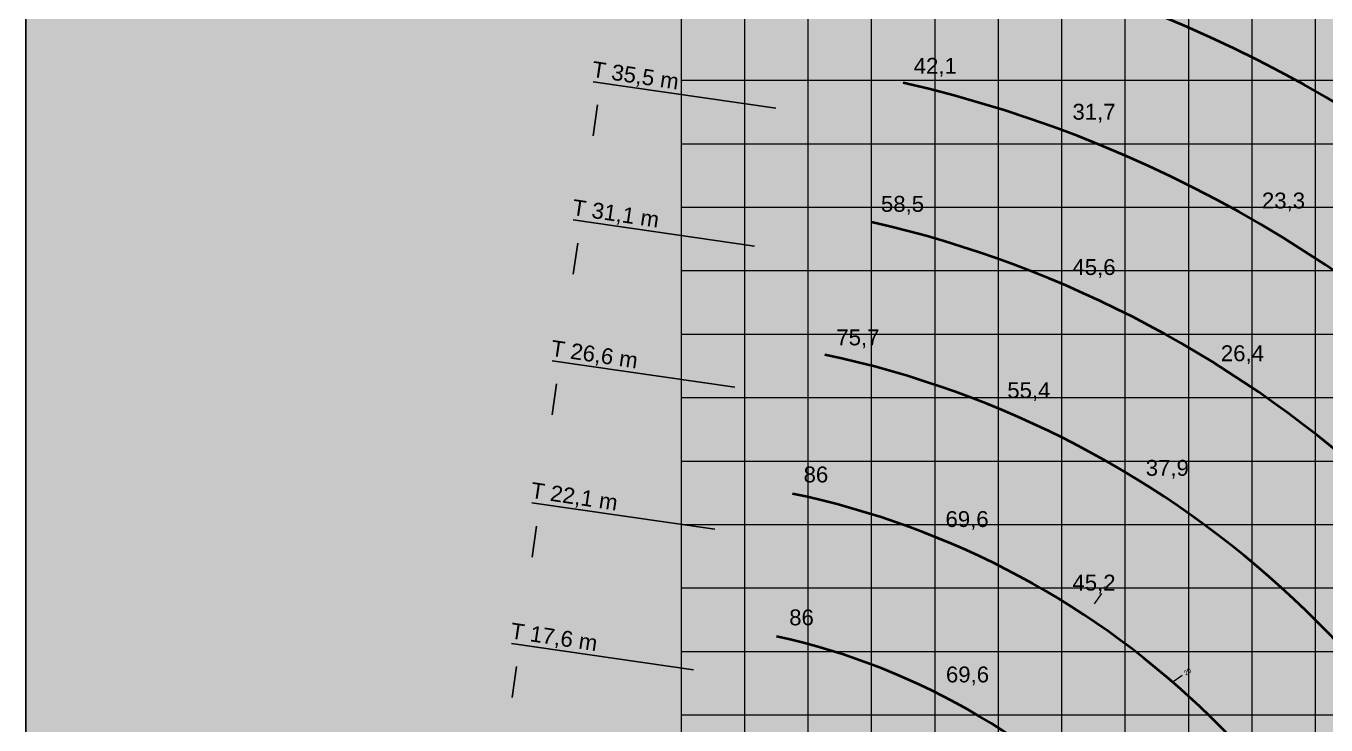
# Model space of a CAD drawing. Header units: millimetres. Extents: x -20671 to 76988, y -14746 to 75470.
# Drawn here: x -20671 to 20331, y 19690 to 41720 of the extents above; entities that cross this region are included whole.
import ezdxf
from ezdxf.enums import TextEntityAlignment as Align

# ---------------------------------------------------------------- set-up
doc = ezdxf.new("R2010")
doc.units = ezdxf.units.MM
doc.layers.add('PDF_Geometry', color=7, linetype='Continuous', true_color=0xadadad)
doc.layers.add('PDF_Text', color=250, linetype='Continuous')
doc.layers.add('Техника LTM 1160-5.2', color=250, linetype='Continuous')
doc.styles.add('arial', font='arial.ttf')
doc.styles.add('PDF Arial', font='arial.ttf')
doc.styles.get("Standard").update_dxf_attribs({"font": ''})
doc.styles.get('Standard').set_extended_font_data('Mipgost')

# ---------------------------------------------------------------- blocks, each defined once
blk = doc.blocks.new('LTM 1160-5.2-20230914.103232')
at = {"layer": 'Defpoints', "color": 251, "linetype": 'ByBlock', "lineweight": 5, "ltscale": 30, "transparency": 16777216}
for points in [[(10000, 0), (10400, 0)], [(9397, -3420), (9773, -3557)], [(7660, -6428), (7967, -6685)]]:
    blk.add_lwpolyline(points, dxfattribs=at)
blk = doc.blocks.new('*U99')
at = {"color": 0, "linetype": 'ByBlock', "lineweight": -2, "ltscale": 30, "transparency": 16777216, "rotation": 54.52844826531938}
blk.add_blockref('LTM 1160-5.2-20230914.103232', (7229, 15166), dxfattribs=at)
at = {"layer": 'Defpoints', "color": 251, "linetype": 'ByBlock', "lineweight": -2, "ltscale": 30, "transparency": 16777216}
for tag, p, rotation in [('00', (13407, 23701), 54.5284), ('20', (15910, 21043), 34.5284), ('40', (17410, 17757), 14.5284)]:
    blk.add_attdef(tag, p, '', height=150, rotation=rotation, dxfattribs=at)
at = {"layer": 'Defpoints', "color": 250, "linetype": 'ByBlock', "lineweight": -2, "transparency": 16777216, "style": 'arial', "width": 0.75}
blk.add_attdef('МАРКА', text='', height=250, rotation=54.5284, dxfattribs=at).set_placement((4918, 12272), align=Align.MIDDLE_CENTER)

msp = doc.modelspace()

# ---------------------------------------------------------------- hatches: boundary and pattern name
at = {"lineweight": 35, "true_color": 0xfff1c8, "transparency": 33554687}
h = msp.add_hatch(color=254, dxfattribs=at)
h.dxf.hatch_style = 1
h.paths.add_polyline_path([(76988, -3684), (-20671, -3684), (-20671, 75470), (76988, 75470)])
at = {"layer": 'PDF_Geometry', "lineweight": 40, "transparency": 16777216}
h = msp.add_hatch(color=250, dxfattribs=at)
h.paths.add_polyline_path([(7006, 40227, 0.414273), (6683, 39904)], flags=0)
h.paths.add_polyline_path([(7328, 39904, 0.414605), (7006, 40227)], flags=0)
h.paths.add_polyline_path([(7006, 39582, 0.414273), (7328, 39904)], flags=0)
h.paths.add_polyline_path([(6683, 39904, 0.413942), (7006, 39582)], flags=0)
h = msp.add_hatch(color=250, dxfattribs=at)
h.paths.add_polyline_path([(19992, 40035, 0.414273), (19669, 39713)], flags=0)
h.paths.add_polyline_path([(20314, 39713, 0.414605), (19992, 40035)], flags=0)
h.paths.add_polyline_path([(19992, 39390, 0.414273), (20314, 39713)], flags=0)
h.paths.add_polyline_path([(19669, 39713, 0.413942), (19992, 39390)], flags=0)
h = msp.add_hatch(color=250, dxfattribs=at)
h.paths.add_polyline_path([(12013, 38780, 0.414273), (11690, 38457)], flags=0)
h.paths.add_polyline_path([(12335, 38457, 0.414605), (12013, 38780)], flags=0)
h.paths.add_polyline_path([(12013, 38135, 0.414273), (12335, 38457)], flags=0)
h.paths.add_polyline_path([(11690, 38457, 0.413942), (12013, 38135)], flags=0)
h = msp.add_hatch(color=250, dxfattribs=at)
h.paths.add_polyline_path([(5973, 35877, 0.414273), (5650, 35554)], flags=0)
h.paths.add_polyline_path([(6295, 35554, 0.414605), (5973, 35877)], flags=0)
h.paths.add_polyline_path([(5973, 35232, 0.414273), (6295, 35554)], flags=0)
h.paths.add_polyline_path([(5650, 35554, 0.413942), (5973, 35232)], flags=0)
h = msp.add_hatch(color=250, dxfattribs=at)
h.paths.add_polyline_path([(17989, 35982, 0.414273), (17667, 35659)], flags=0)
h.paths.add_polyline_path([(18312, 35659, 0.414605), (17989, 35982)], flags=0)
h.paths.add_polyline_path([(17989, 35337, 0.414273), (18312, 35659)], flags=0)
h.paths.add_polyline_path([(17667, 35659, 0.413942), (17989, 35337)], flags=0)
h = msp.add_hatch(color=250, dxfattribs=at)
h.paths.add_polyline_path([(12013, 33885, 0.414273), (11690, 33562)], flags=0)
h.paths.add_polyline_path([(12335, 33562, 0.414605), (12013, 33885)], flags=0)
h.paths.add_polyline_path([(12013, 33240, 0.414273), (12335, 33562)], flags=0)
h.paths.add_polyline_path([(11690, 33562, 0.413942), (12013, 33240)], flags=0)
h = msp.add_hatch(color=250, dxfattribs=at)
h.paths.add_polyline_path([(4566, 31668, 0.414273), (4243, 31345)], flags=0)
h.paths.add_polyline_path([(4888, 31345, 0.414605), (4566, 31668)], flags=0)
h.paths.add_polyline_path([(4566, 31023, 0.414273), (4888, 31345)], flags=0)
h.paths.add_polyline_path([(4243, 31345, 0.413942), (4566, 31023)], flags=0)
h = msp.add_hatch(color=250, dxfattribs=at)
h.paths.add_polyline_path([(17989, 30674, 0.414273), (17667, 30352)], flags=0)
h.paths.add_polyline_path([(18312, 30352, 0.414605), (17989, 30674)], flags=0)
h.paths.add_polyline_path([(17989, 30029, 0.414273), (18312, 30352)], flags=0)
h.paths.add_polyline_path([(17667, 30352, 0.413942), (17989, 30029)], flags=0)
h = msp.add_hatch(color=250, dxfattribs=at)
h.paths.add_polyline_path([(9958, 30004, 0.414273), (9636, 29682)], flags=0)
h.paths.add_polyline_path([(10281, 29682, 0.414605), (9958, 30004)], flags=0)
h.paths.add_polyline_path([(9958, 29359, 0.414273), (10281, 29682)], flags=0)
h.paths.add_polyline_path([(9636, 29682, 0.413942), (9958, 29359)], flags=0)
h = msp.add_hatch(color=250, dxfattribs=at)
h.paths.add_polyline_path([(13941, 28059, 0.414273), (13618, 27737)], flags=0)
h.paths.add_polyline_path([(14263, 27737, 0.414605), (13941, 28059)], flags=0)
h.paths.add_polyline_path([(13941, 27414, 0.414273), (14263, 27737)], flags=0)
h.paths.add_polyline_path([(13618, 27737, 0.413942), (13941, 27414)], flags=0)
h = msp.add_hatch(color=250, dxfattribs=at)
h.paths.add_polyline_path([(3533, 27287, 0.414273), (3211, 26964)], flags=0)
h.paths.add_polyline_path([(3855, 26964, 0.414605), (3533, 27287)], flags=0)
h.paths.add_polyline_path([(3533, 26642, 0.414273), (3855, 26964)], flags=0)
h.paths.add_polyline_path([(3211, 26964, 0.413942), (3533, 26642)], flags=0)
h = msp.add_hatch(color=250, dxfattribs=at)
h.paths.add_polyline_path([(8008, 25941, 0.414273), (7685, 25619)], flags=0)
h.paths.add_polyline_path([(8330, 25619, 0.414605), (8008, 25941)], flags=0)
h.paths.add_polyline_path([(8008, 25297, 0.414273), (8330, 25619)], flags=0)
h.paths.add_polyline_path([(7685, 25619, 0.413942), (8008, 25297)], flags=0)
h = msp.add_hatch(color=250, dxfattribs=at)
h.paths.add_polyline_path([(12013, 23939, 0.414273), (11690, 23616)], flags=0)
h.paths.add_polyline_path([(12335, 23616, 0.414605), (12013, 23939)], flags=0)
h.paths.add_polyline_path([(12013, 23294, 0.414273), (12335, 23616)], flags=0)
h.paths.add_polyline_path([(11690, 23616, 0.413942), (12013, 23294)], flags=0)
h = msp.add_hatch(color=250, dxfattribs=at)
h.paths.add_polyline_path([(3079, 22781, 0.414273), (2757, 22459)], flags=0)
h.paths.add_polyline_path([(3402, 22459, 0.414605), (3079, 22781)], flags=0)
h.paths.add_polyline_path([(3079, 22136, 0.414273), (3402, 22459)], flags=0)
h.paths.add_polyline_path([(2757, 22459, 0.413942), (3079, 22136)], flags=0)
h = msp.add_hatch(color=250, dxfattribs=at)
h.paths.add_polyline_path([(8023, 21044, 0.414273), (7701, 20722)], flags=0)
h.paths.add_polyline_path([(8346, 20722, 0.414605), (8023, 21044)], flags=0)
h.paths.add_polyline_path([(8023, 20400, 0.414273), (8346, 20722)], flags=0)
h.paths.add_polyline_path([(7701, 20722, 0.413942), (8023, 20400)], flags=0)

# ---------------------------------------------------------------- linework, layer by layer
at = {"transparency": 16777216}
msp.add_lwpolyline([(76988, -3684), (-20671, -3684), (-20671, 75470), (76988, 75470)], close=True, dxfattribs=at)
at = {"layer": 'PDF_Geometry', "lineweight": 9, "transparency": 16777216}
for points in [[(0, 0), (0, 67998)], [(2000, 0), (2000, 67998)], [(4000, 0), (4000, 67998)], [(6000, 0), (6000, 67998)], [(8000, 0), (8000, 67998)], [(10000, 0), (10000, 67998)], [(12000, 0), (12000, 67998)], [(14000, 0), (14000, 67998)], [(16000, 0), (16000, 67998)], [(18000, 0), (18000, 67998)], [(20000, 0), (20000, 67998)], [(62000, 39999), (0, 39999)], [(62000, 37999), (0, 37999)], [(62000, 35999), (0, 35999)], [(62000, 33999), (0, 33999)], [(62000, 31999), (0, 31999)], [(62000, 29999), (0, 29999)], [(62000, 27999), (0, 27999)], [(62000, 25999), (0, 25999)], [(62000, 23999), (0, 23999)], [(62000, 21999), (0, 21999)], [(62000, 20000), (0, 20000)]]:
    msp.add_lwpolyline(points, dxfattribs=at)
at = {"layer": 'PDF_Geometry', "color": 250, "lineweight": 40, "transparency": 16777216}
for centre, radius, start, end in [((-1814, 1031), 61884, 3.2367, 77.1016), ((-1920, 938), 57999, 3.59497, 77.12848), ((-1919, 938), 53498, 13.959, 77.1264), ((-1920, 937), 49000, 12.0526, 77.1226), ((-1920, 938), 44499, 9.2611, 77.1191), ((-1920, 938), 39999, 3.6251, 77.1145), ((-1919, 939), 35498, 17.1573, 77.1095), ((-1919, 938), 31099, 15.8333, 78.0343), ((-1920, 938), 26600, 12.9838, 78.2401), ((-1687, 1196), 21797, 5.7726, 77.5829)]:
    msp.add_arc(centre, radius, start, end, dxfattribs=at)
at = {"layer": 'PDF_Text', "transparency": 16777216}
for points in [[(-2787, 39959), (2977, 39127)], [(-2787, 38255), (-2646, 39231)], [(-3411, 35606), (2307, 34781)], [(-3408, 33896), (-3267, 34873)], [(-4080, 31169), (1685, 30336)], [(-4078, 29466), (-3937, 30443)], [(-4716, 26690), (1050, 25858)], [(-4711, 24983), (-4570, 25960)], [(-5355, 22262), (381, 21429)], [(-5339, 20554), (-5198, 21531)]]:
    msp.add_lwpolyline(points, dxfattribs=at)
for points in [[(-2457, 39051), (-2558, 39902), (-2896, 39115)], [(-3079, 34693), (-3180, 35543), (-3518, 34756)], [(-3748, 30263), (-3849, 31114), (-4187, 30326)], [(-4382, 25780), (-4483, 26631), (-4821, 25844)], [(-5009, 21351), (-5111, 22201), (-5448, 21414)]]:
    msp.add_solid(points, dxfattribs=at)

# ---------------------------------------------------------------- texts
at = {"layer": 'PDF_Text', "transparency": 16777216, "char_height": 500, "attachment_point": 7, "rotation": 351.4665, "style": 'PDF Arial'}
for s, insert in [('T 35,5 m', (-2860, 40030)), ('T 31,1 m', (-3483, 35678)), ('T 26,6 m', (-4154, 31240)), ('T 22,1 m', (-4789, 26761)), ('T 17,6 m', (-5429, 22332))]:
    msp.add_mtext(s, dxfattribs=dict(at, insert=insert))
at = {"layer": 'PDF_Text', "transparency": 16777216, "char_height": 500, "attachment_point": 7, "style": 'PDF Arial'}
for s, insert in [('42,1', (7328, 40122)), ('31,7', (12335, 38675)), ('58,5', (6295, 35772)), ('23,3', (18311, 35877)), ('45,6', (12335, 33780)), ('75,7', (4888, 31563)), ('26,4', (17016, 31063)), ('55,4', (10280, 29899)), ('37,9', (14646, 27452)), ('86', (3855, 27329)), ('69,6', (8330, 25837)), ('45,2', (12335, 23834)), ('86', (3401, 22824)), ('69,6', (8345, 20940))]:
    msp.add_mtext(s, dxfattribs=dict(at, insert=insert))

# ---------------------------------------------------------------- next in the draw order: block references
at = {"layer": 'Техника LTM 1160-5.2'}
ref = msp.add_blockref('*U99', (0, 200), dxfattribs=at)
ref.add_attrib('00', '0', (13407, 23901), dxfattribs={"layer": 'Defpoints', "color": 251, "linetype": 'ByBlock', "lineweight": -2, "ltscale": 30, "transparency": 16777216, "height": 150, "rotation": 54.5284})
ref.add_attrib('20', '20', (15910, 21243), dxfattribs={"layer": 'Defpoints', "color": 251, "linetype": 'ByBlock', "lineweight": -2, "ltscale": 30, "transparency": 16777216, "height": 150, "rotation": 34.5284})

doc.saveas('drawing.dxf')
